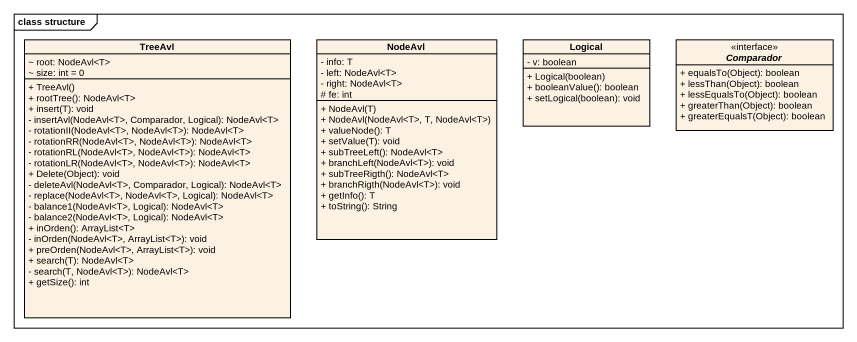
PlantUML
@startuml
mainframe class structure
hide circle
hide empty members
skinparam classAttributeIconSize 0
class TreeAvl {
  ~ root: NodeAvl<T>
  ~ size: int = 0
  + TreeAvl()
  + rootTree(): NodeAvl<T>
  + insert(T): void
  - insertAvl(NodeAvl<T>, Comparador, Logical): NodeAvl<T>
  - rotationII(NodeAvl<T>, NodeAvl<T>): NodeAvl<T>
  - rotationRR(NodeAvl<T>, NodeAvl<T>): NodeAvl<T>
  - rotationRL(NodeAvl<T>, NodeAvl<T>): NodeAvl<T>
  - rotationLR(NodeAvl<T>, NodeAvl<T>): NodeAvl<T>
  + Delete(Object): void
  - deleteAvl(NodeAvl<T>, Comparador, Logical): NodeAvl<T>
  - replace(NodeAvl<T>, NodeAvl<T>, Logical): NodeAvl<T>
  - balance1(NodeAvl<T>, Logical): NodeAvl<T>
  - balance2(NodeAvl<T>, Logical): NodeAvl<T>
  + inOrden(): ArrayList<T>
  - inOrden(NodeAvl<T>, ArrayList<T>): void
  + preOrden(NodeAvl<T>, ArrayList<T>): void
  + search(T): NodeAvl<T>
  - search(T, NodeAvl<T>): NodeAvl<T>
  + getSize(): int
}
class NodeAvl {
  - info: T
  - left: NodeAvl<T>
  - right: NodeAvl<T>
  # fe: int
  + NodeAvl(T)
  + NodeAvl(NodeAvl<T>, T, NodeAvl<T>)
  + valueNode(): T
  + setValue(T): void
  + subTreeLeft(): NodeAvl<T>
  + branchLeft(NodeAvl<T>): void
  + subTreeRigth(): NodeAvl<T>
  + branchRigth(NodeAvl<T>): void
  + getInfo(): T
  + toString(): String
}
class Logical {
  - v: boolean
  + Logical(boolean)
  + booleanValue(): boolean
  + setLogical(boolean): void
}
interface Comparador <<interface>> {
  + equalsTo(Object): boolean
  + lessThan(Object): boolean
  + lessEqualsTo(Object): boolean
  + greaterThan(Object): boolean
  + greaterEqualsT(Object): boolean
}
@enduml
